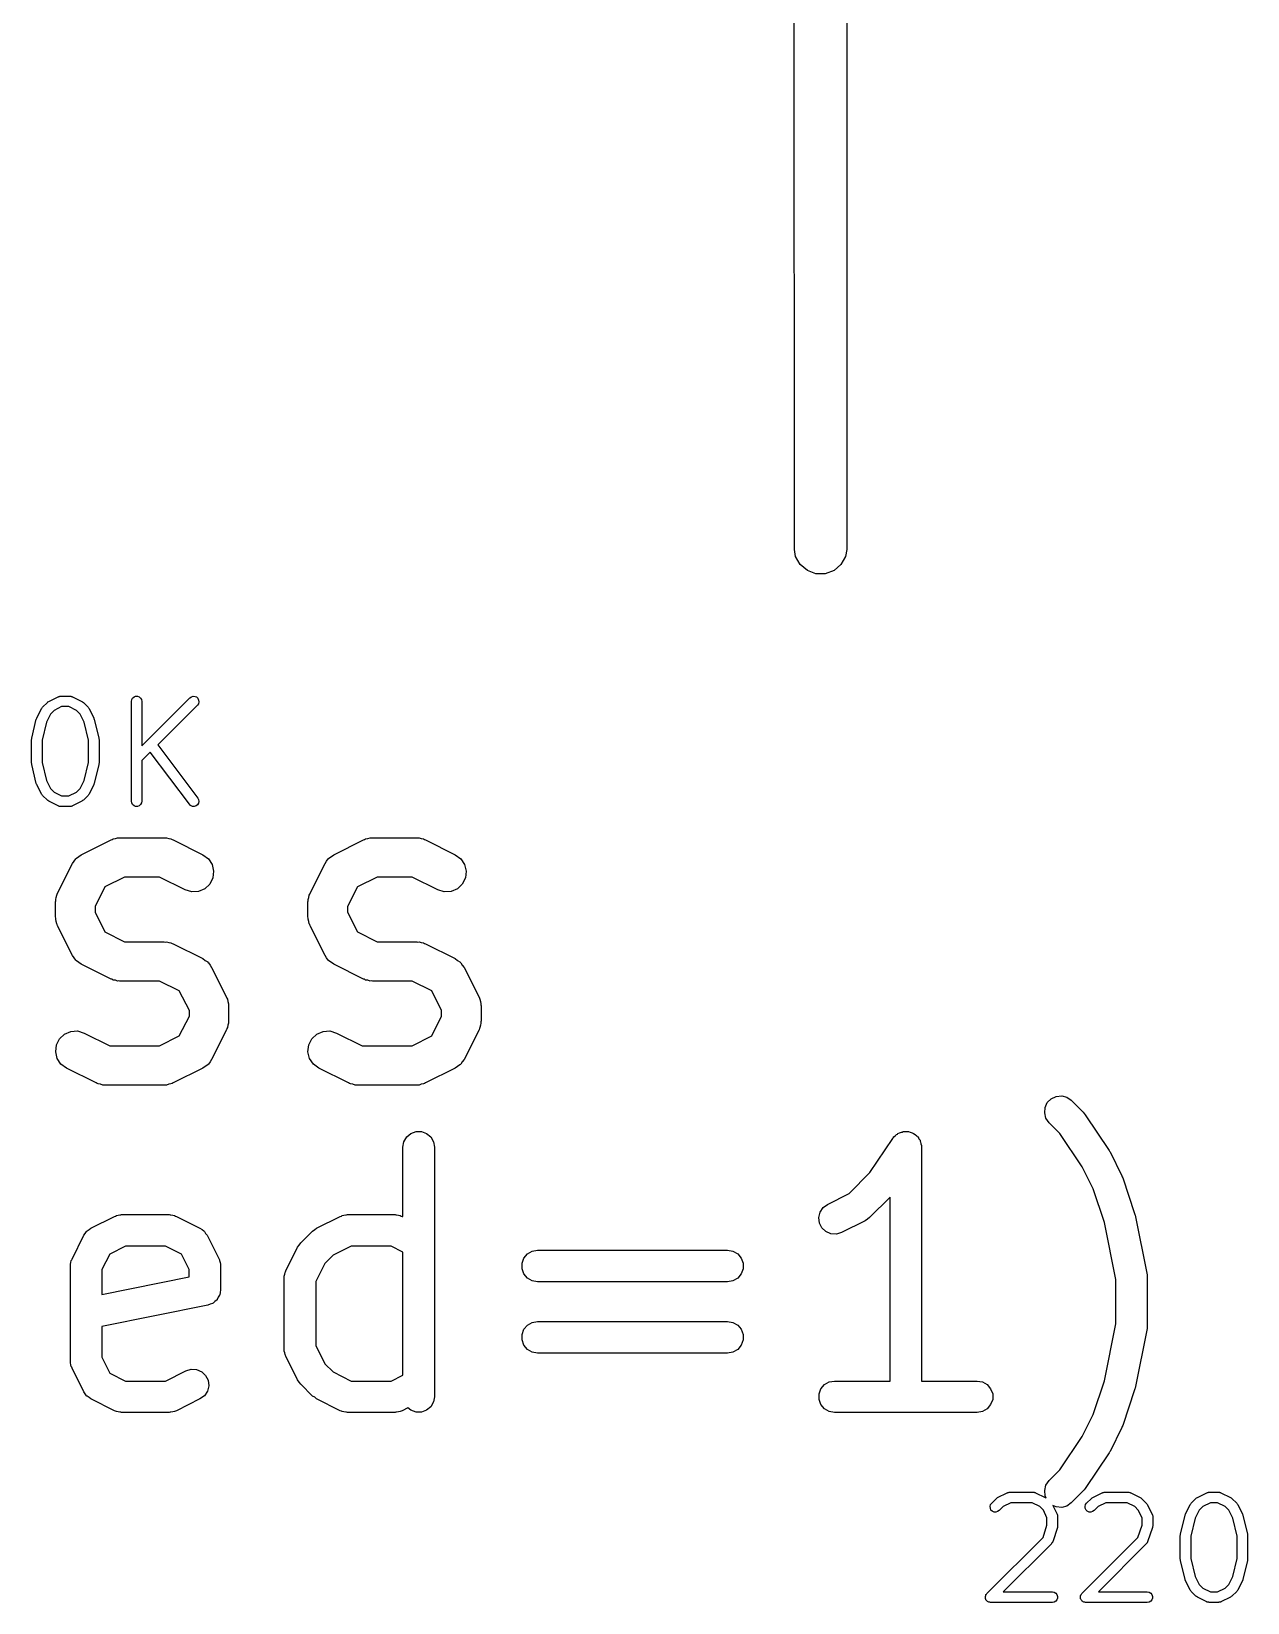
# Model space of a CAD drawing. Extents: x 116.1 to 178.6, y -119.4 to -92.3.
# Drawn here: x 167.29 to 171.99, y -105.02 to -98.95 of the extents above; entities that cross this region are included whole.
import ezdxf

# ---------------------------------------------------------------- set-up
doc = ezdxf.new("R2010")
doc.units = 0
doc.header["$MEASUREMENT"] = 0
doc.layers.add('BLACK', color=7, linetype='CONTINUOUS')

msp = doc.modelspace()

# ---------------------------------------------------------------- linework, layer by layer
at = {"layer": 'BLACK', "linetype": 'CONTINUOUS'}
for p, q in [((170.239, -100.951), (170.238, -98.1337)), ((170.442, -98.1337), (170.442, -100.951)), ((170.243, -100.978), (170.239, -100.951)), ((170.261, -101.009), (170.243, -100.978)), ((170.437, -100.978), (170.419, -101.009)), ((170.442, -100.951), (170.437, -100.978)), ((170.289, -101.032), (170.261, -101.009)), ((170.322, -101.044), (170.289, -101.032)), ((170.358, -101.044), (170.322, -101.044)), ((170.392, -101.032), (170.358, -101.044)), ((170.419, -101.009), (170.392, -101.032)), ((167.33, -101.561), (167.349, -101.542)), ((167.349, -101.542), (167.351, -101.54)), ((167.351, -101.54), (167.354, -101.538)), ((167.354, -101.538), (167.391, -101.52)), ((167.391, -101.52), (167.392, -101.52)), ((167.392, -101.52), (167.393, -101.519)), ((167.393, -101.519), (167.395, -101.519)), ((167.395, -101.519), (167.397, -101.518)), ((167.397, -101.518), (167.399, -101.518)), ((167.399, -101.518), (167.4, -101.518)), ((167.4, -101.518), (167.436, -101.518)), ((167.436, -101.518), (167.438, -101.518)), ((167.438, -101.518), (167.439, -101.518)), ((167.439, -101.518), (167.441, -101.519)), ((167.441, -101.519), (167.443, -101.519)), ((167.443, -101.519), (167.444, -101.52)), ((167.444, -101.52), (167.446, -101.52)), ((167.446, -101.52), (167.482, -101.538)), ((167.482, -101.538), (167.485, -101.54)), ((167.485, -101.54), (167.488, -101.542)), ((167.488, -101.542), (167.506, -101.561)), ((167.674, -101.538), (167.675, -101.531)), ((167.674, -101.924), (167.674, -101.538)), ((167.675, -101.531), (167.678, -101.525)), ((167.678, -101.525), (167.684, -101.521)), ((167.684, -101.521), (167.69, -101.518)), ((167.69, -101.518), (167.697, -101.518)), ((167.697, -101.518), (167.704, -101.521)), ((167.704, -101.521), (167.709, -101.525)), ((167.709, -101.525), (167.713, -101.531)), ((167.713, -101.531), (167.714, -101.538)), ((167.714, -101.71), (167.9, -101.524)), ((167.714, -101.538), (167.714, -101.71)), ((167.929, -101.553), (167.776, -101.706)), ((167.9, -101.524), (167.906, -101.52)), ((167.906, -101.52), (167.913, -101.518)), ((167.913, -101.518), (167.92, -101.519)), ((167.92, -101.519), (167.926, -101.521)), ((167.926, -101.521), (167.931, -101.526)), ((167.933, -101.547), (167.929, -101.553)), ((167.931, -101.526), (167.934, -101.533)), ((167.935, -101.54), (167.933, -101.547)), ((167.934, -101.533), (167.935, -101.54)), ((167.288, -101.68), (167.306, -101.607)), ((167.306, -101.607), (167.307, -101.605)), ((167.307, -101.605), (167.308, -101.603)), ((167.308, -101.603), (167.326, -101.566)), ((167.326, -101.566), (167.328, -101.563)), ((167.328, -101.563), (167.33, -101.561)), ((167.361, -101.587), (167.345, -101.619)), ((167.375, -101.573), (167.361, -101.587)), ((167.404, -101.558), (167.375, -101.573)), ((167.432, -101.558), (167.404, -101.558)), ((167.461, -101.573), (167.432, -101.558)), ((167.475, -101.587), (167.461, -101.573)), ((167.491, -101.619), (167.475, -101.587)), ((167.506, -101.561), (167.508, -101.563)), ((167.508, -101.563), (167.51, -101.566)), ((167.51, -101.566), (167.528, -101.603)), ((167.528, -101.603), (167.529, -101.605)), ((167.529, -101.605), (167.53, -101.607)), ((167.53, -101.607), (167.548, -101.68)), ((167.345, -101.619), (167.328, -101.688)), ((167.508, -101.688), (167.491, -101.619)), ((167.287, -101.685), (167.288, -101.683)), ((167.287, -101.777), (167.287, -101.685)), ((167.288, -101.683), (167.288, -101.68)), ((167.328, -101.688), (167.328, -101.775)), ((167.508, -101.775), (167.508, -101.688)), ((167.548, -101.68), (167.548, -101.683)), ((167.548, -101.683), (167.549, -101.685)), ((167.549, -101.685), (167.549, -101.777)), ((167.747, -101.735), (167.714, -101.767)), ((167.898, -101.936), (167.747, -101.735)), ((167.776, -101.706), (167.931, -101.912)), ((167.288, -101.78), (167.287, -101.777)), ((167.288, -101.782), (167.288, -101.78)), ((167.306, -101.856), (167.288, -101.782)), ((167.328, -101.775), (167.345, -101.844)), ((167.491, -101.844), (167.508, -101.775)), ((167.548, -101.782), (167.53, -101.856)), ((167.549, -101.777), (167.548, -101.78)), ((167.548, -101.78), (167.548, -101.782)), ((167.714, -101.767), (167.714, -101.924)), ((167.307, -101.858), (167.306, -101.856)), ((167.308, -101.86), (167.307, -101.858)), ((167.345, -101.844), (167.361, -101.875)), ((167.475, -101.875), (167.491, -101.844)), ((167.529, -101.858), (167.528, -101.86)), ((167.53, -101.856), (167.529, -101.858)), ((167.326, -101.897), (167.308, -101.86)), ((167.328, -101.899), (167.326, -101.897)), ((167.33, -101.902), (167.328, -101.899)), ((167.349, -101.92), (167.33, -101.902)), ((167.361, -101.875), (167.375, -101.889)), ((167.375, -101.889), (167.404, -101.904)), ((167.404, -101.904), (167.432, -101.904)), ((167.432, -101.904), (167.461, -101.889)), ((167.461, -101.889), (167.475, -101.875)), ((167.506, -101.902), (167.488, -101.92)), ((167.508, -101.899), (167.506, -101.902)), ((167.51, -101.897), (167.508, -101.899)), ((167.528, -101.86), (167.51, -101.897)), ((167.931, -101.912), (167.934, -101.918)), ((167.934, -101.918), (167.935, -101.925)), ((167.351, -101.922), (167.349, -101.92)), ((167.354, -101.924), (167.351, -101.922)), ((167.391, -101.942), (167.354, -101.924)), ((167.392, -101.943), (167.391, -101.942)), ((167.393, -101.943), (167.392, -101.943)), ((167.395, -101.944), (167.393, -101.943)), ((167.397, -101.944), (167.395, -101.944)), ((167.399, -101.944), (167.397, -101.944)), ((167.4, -101.945), (167.399, -101.944)), ((167.436, -101.945), (167.4, -101.945)), ((167.438, -101.944), (167.436, -101.945)), ((167.439, -101.944), (167.438, -101.944)), ((167.441, -101.944), (167.439, -101.944)), ((167.443, -101.943), (167.441, -101.944)), ((167.444, -101.943), (167.443, -101.943)), ((167.446, -101.942), (167.444, -101.943)), ((167.482, -101.924), (167.446, -101.942)), ((167.485, -101.922), (167.482, -101.924)), ((167.488, -101.92), (167.485, -101.922)), ((167.675, -101.931), (167.674, -101.924)), ((167.678, -101.937), (167.675, -101.931)), ((167.684, -101.942), (167.678, -101.937)), ((167.69, -101.944), (167.684, -101.942)), ((167.697, -101.944), (167.69, -101.944)), ((167.704, -101.942), (167.697, -101.944)), ((167.709, -101.937), (167.704, -101.942)), ((167.713, -101.931), (167.709, -101.937)), ((167.714, -101.924), (167.713, -101.931)), ((167.903, -101.941), (167.898, -101.936)), ((167.91, -101.944), (167.903, -101.941)), ((167.917, -101.944), (167.91, -101.944)), ((167.924, -101.942), (167.917, -101.944)), ((167.929, -101.938), (167.924, -101.942)), ((167.933, -101.932), (167.929, -101.938)), ((167.935, -101.925), (167.933, -101.932)), ((167.48, -102.131), (167.595, -102.074)), ((167.595, -102.074), (167.599, -102.072)), ((167.599, -102.072), (167.603, -102.07)), ((167.603, -102.07), (167.612, -102.069)), ((167.612, -102.069), (167.62, -102.066)), ((167.62, -102.066), (167.625, -102.066)), ((167.625, -102.066), (167.629, -102.066)), ((167.629, -102.066), (167.801, -102.066)), ((167.801, -102.066), (167.806, -102.066)), ((167.806, -102.066), (167.81, -102.066)), ((167.81, -102.066), (167.819, -102.069)), ((167.819, -102.069), (167.827, -102.07)), ((167.827, -102.07), (167.831, -102.072)), ((167.831, -102.072), (167.835, -102.074)), ((167.835, -102.074), (167.95, -102.131)), ((168.457, -102.131), (168.572, -102.074)), ((168.572, -102.074), (168.576, -102.072)), ((168.576, -102.072), (168.58, -102.07)), ((168.58, -102.07), (168.588, -102.069)), ((168.588, -102.069), (168.597, -102.066)), ((168.597, -102.066), (168.601, -102.066)), ((168.601, -102.066), (168.606, -102.066)), ((168.606, -102.066), (168.778, -102.066)), ((168.778, -102.066), (168.782, -102.066)), ((168.782, -102.066), (168.787, -102.066)), ((168.787, -102.066), (168.795, -102.069)), ((168.795, -102.069), (168.804, -102.07)), ((168.804, -102.07), (168.808, -102.072)), ((168.808, -102.072), (168.812, -102.074)), ((168.812, -102.074), (168.927, -102.131)), ((167.446, -102.165), (167.453, -102.156)), ((167.453, -102.156), (167.459, -102.147)), ((167.459, -102.147), (167.46, -102.146)), ((167.46, -102.146), (167.462, -102.144)), ((167.462, -102.144), (167.471, -102.138)), ((167.471, -102.138), (167.48, -102.131)), ((167.95, -102.131), (167.972, -102.147)), ((167.972, -102.147), (167.986, -102.169)), ((168.423, -102.165), (168.429, -102.156)), ((168.429, -102.156), (168.435, -102.147)), ((168.435, -102.147), (168.437, -102.146)), ((168.437, -102.146), (168.438, -102.144)), ((168.438, -102.144), (168.448, -102.138)), ((168.448, -102.138), (168.457, -102.131)), ((168.927, -102.131), (168.948, -102.147)), ((168.948, -102.147), (168.963, -102.169)), ((167.388, -102.28), (167.446, -102.165)), ((167.647, -102.218), (167.571, -102.256)), ((167.783, -102.218), (167.647, -102.218)), ((167.882, -102.267), (167.783, -102.218)), ((167.989, -102.221), (167.977, -102.245)), ((167.986, -102.169), (167.992, -102.195)), ((167.992, -102.195), (167.989, -102.221)), ((168.365, -102.28), (168.423, -102.165)), ((168.624, -102.218), (168.548, -102.256)), ((168.76, -102.218), (168.624, -102.218)), ((168.859, -102.267), (168.76, -102.218)), ((168.966, -102.221), (168.954, -102.245)), ((168.963, -102.169), (168.969, -102.195)), ((168.969, -102.195), (168.966, -102.221)), ((167.385, -102.288), (167.387, -102.284)), ((167.387, -102.284), (167.388, -102.28)), ((167.571, -102.256), (167.533, -102.332)), ((167.908, -102.275), (167.882, -102.267)), ((167.934, -102.273), (167.908, -102.275)), ((167.958, -102.263), (167.934, -102.273)), ((167.977, -102.245), (167.958, -102.263)), ((168.362, -102.288), (168.364, -102.284)), ((168.364, -102.284), (168.365, -102.28)), ((168.548, -102.256), (168.51, -102.332)), ((168.884, -102.275), (168.859, -102.267)), ((168.911, -102.273), (168.884, -102.275)), ((168.935, -102.263), (168.911, -102.273)), ((168.954, -102.245), (168.935, -102.263)), ((167.38, -102.314), (167.381, -102.31)), ((167.38, -102.372), (167.38, -102.314)), ((167.381, -102.305), (167.383, -102.297)), ((167.381, -102.31), (167.381, -102.305)), ((167.383, -102.297), (167.385, -102.288)), ((167.533, -102.332), (167.533, -102.354)), ((168.357, -102.314), (168.358, -102.31)), ((168.357, -102.372), (168.357, -102.314)), ((168.358, -102.305), (168.36, -102.297)), ((168.358, -102.31), (168.358, -102.305)), ((168.36, -102.297), (168.362, -102.288)), ((168.51, -102.332), (168.51, -102.354)), ((167.381, -102.376), (167.38, -102.372)), ((167.381, -102.38), (167.381, -102.376)), ((167.383, -102.389), (167.381, -102.38)), ((167.385, -102.398), (167.383, -102.389)), ((167.387, -102.401), (167.385, -102.398)), ((167.388, -102.406), (167.387, -102.401)), ((167.533, -102.354), (167.571, -102.43)), ((168.358, -102.376), (168.357, -102.372)), ((168.358, -102.38), (168.358, -102.376)), ((168.36, -102.389), (168.358, -102.38)), ((168.362, -102.398), (168.36, -102.389)), ((168.364, -102.401), (168.362, -102.398)), ((168.365, -102.406), (168.364, -102.401)), ((168.51, -102.354), (168.548, -102.43)), ((167.446, -102.521), (167.388, -102.406)), ((167.571, -102.43), (167.647, -102.468)), ((168.423, -102.521), (168.365, -102.406)), ((168.548, -102.43), (168.624, -102.468)), ((167.453, -102.53), (167.446, -102.521)), ((167.647, -102.468), (167.801, -102.468)), ((167.801, -102.468), (167.806, -102.469)), ((167.806, -102.469), (167.81, -102.468)), ((167.81, -102.468), (167.819, -102.471)), ((167.819, -102.471), (167.827, -102.472)), ((167.827, -102.472), (167.831, -102.475)), ((167.831, -102.475), (167.835, -102.476)), ((167.835, -102.476), (167.95, -102.533)), ((168.429, -102.53), (168.423, -102.521)), ((168.624, -102.468), (168.778, -102.468)), ((168.778, -102.468), (168.782, -102.469)), ((168.782, -102.469), (168.787, -102.468)), ((168.787, -102.468), (168.795, -102.471)), ((168.795, -102.471), (168.804, -102.472)), ((168.804, -102.472), (168.808, -102.475)), ((168.808, -102.475), (168.812, -102.476)), ((168.812, -102.476), (168.927, -102.533)), ((167.459, -102.539), (167.453, -102.53)), ((167.46, -102.54), (167.459, -102.539)), ((167.462, -102.542), (167.46, -102.54)), ((167.471, -102.548), (167.462, -102.542)), ((167.48, -102.555), (167.471, -102.548)), ((167.595, -102.612), (167.48, -102.555)), ((167.95, -102.533), (167.959, -102.54)), ((167.959, -102.54), (167.969, -102.546)), ((167.969, -102.546), (167.97, -102.548)), ((167.97, -102.548), (167.972, -102.549)), ((167.972, -102.549), (167.978, -102.558)), ((167.978, -102.558), (167.984, -102.567)), ((167.984, -102.567), (168.042, -102.682)), ((168.435, -102.539), (168.429, -102.53)), ((168.437, -102.54), (168.435, -102.539)), ((168.438, -102.542), (168.437, -102.54)), ((168.448, -102.548), (168.438, -102.542)), ((168.457, -102.555), (168.448, -102.548)), ((168.572, -102.612), (168.457, -102.555)), ((168.927, -102.533), (168.936, -102.54)), ((168.936, -102.54), (168.945, -102.546)), ((168.945, -102.546), (168.947, -102.548)), ((168.947, -102.548), (168.948, -102.549)), ((168.948, -102.549), (168.954, -102.558)), ((168.954, -102.558), (168.961, -102.567)), ((168.961, -102.567), (169.019, -102.682)), ((167.599, -102.613), (167.595, -102.612)), ((167.603, -102.616), (167.599, -102.613)), ((167.612, -102.617), (167.603, -102.616)), ((167.62, -102.62), (167.612, -102.617)), ((167.625, -102.619), (167.62, -102.62)), ((167.629, -102.62), (167.625, -102.619)), ((167.783, -102.62), (167.629, -102.62)), ((167.859, -102.658), (167.783, -102.62)), ((168.576, -102.613), (168.572, -102.612)), ((168.58, -102.616), (168.576, -102.613)), ((168.588, -102.617), (168.58, -102.616)), ((168.597, -102.62), (168.588, -102.617)), ((168.601, -102.619), (168.597, -102.62)), ((168.606, -102.62), (168.601, -102.619)), ((168.76, -102.62), (168.606, -102.62)), ((168.836, -102.658), (168.76, -102.62)), ((167.898, -102.734), (167.859, -102.658)), ((168.042, -102.682), (168.043, -102.686)), ((168.043, -102.686), (168.045, -102.69)), ((168.045, -102.69), (168.047, -102.699)), ((168.047, -102.699), (168.049, -102.708)), ((168.049, -102.708), (168.049, -102.712)), ((168.874, -102.734), (168.836, -102.658)), ((169.019, -102.682), (169.02, -102.686)), ((169.02, -102.686), (169.022, -102.69)), ((169.022, -102.69), (169.024, -102.699)), ((169.024, -102.699), (169.026, -102.708)), ((169.026, -102.708), (169.026, -102.712)), ((167.859, -102.832), (167.898, -102.756)), ((167.898, -102.756), (167.898, -102.734)), ((168.049, -102.712), (168.05, -102.716)), ((168.05, -102.716), (168.05, -102.774)), ((168.836, -102.832), (168.874, -102.756)), ((168.874, -102.756), (168.874, -102.734)), ((169.026, -102.712), (169.027, -102.716)), ((169.027, -102.716), (169.027, -102.774)), ((167.395, -102.843), (167.415, -102.825)), ((167.415, -102.825), (167.439, -102.815)), ((167.439, -102.815), (167.465, -102.813)), ((167.465, -102.813), (167.491, -102.821)), ((167.491, -102.821), (167.59, -102.87)), ((168.042, -102.808), (167.984, -102.923)), ((168.043, -102.804), (168.042, -102.808)), ((168.045, -102.8), (168.043, -102.804)), ((168.047, -102.791), (168.045, -102.8)), ((168.049, -102.783), (168.047, -102.791)), ((168.05, -102.774), (168.049, -102.778)), ((168.049, -102.778), (168.049, -102.783)), ((168.372, -102.843), (168.391, -102.825)), ((168.391, -102.825), (168.416, -102.815)), ((168.416, -102.815), (168.442, -102.813)), ((168.442, -102.813), (168.467, -102.821)), ((168.467, -102.821), (168.566, -102.87)), ((169.019, -102.808), (168.961, -102.923)), ((169.02, -102.804), (169.019, -102.808)), ((169.022, -102.8), (169.02, -102.804)), ((169.024, -102.791), (169.022, -102.8)), ((169.026, -102.783), (169.024, -102.791)), ((169.027, -102.774), (169.026, -102.778)), ((169.026, -102.778), (169.026, -102.783)), ((167.381, -102.893), (167.384, -102.867)), ((167.384, -102.867), (167.395, -102.843)), ((167.59, -102.87), (167.783, -102.87)), ((167.783, -102.87), (167.859, -102.832)), ((168.357, -102.893), (168.36, -102.867)), ((168.36, -102.867), (168.372, -102.843)), ((168.566, -102.87), (168.76, -102.87)), ((168.76, -102.87), (168.836, -102.832)), ((167.387, -102.919), (167.381, -102.893)), ((167.401, -102.941), (167.387, -102.919)), ((167.423, -102.957), (167.401, -102.941)), ((167.959, -102.95), (167.95, -102.957)), ((167.969, -102.944), (167.959, -102.95)), ((167.97, -102.942), (167.969, -102.944)), ((167.972, -102.941), (167.97, -102.942)), ((167.978, -102.932), (167.972, -102.941)), ((167.984, -102.923), (167.978, -102.932)), ((168.363, -102.919), (168.357, -102.893)), ((168.378, -102.941), (168.363, -102.919)), ((168.399, -102.957), (168.378, -102.941)), ((168.936, -102.95), (168.927, -102.957)), ((168.945, -102.944), (168.936, -102.95)), ((168.947, -102.942), (168.945, -102.944)), ((168.948, -102.941), (168.947, -102.942)), ((168.954, -102.932), (168.948, -102.941)), ((168.961, -102.923), (168.954, -102.932)), ((167.537, -103.014), (167.423, -102.957)), ((167.95, -102.957), (167.835, -103.014)), ((168.514, -103.014), (168.399, -102.957)), ((168.927, -102.957), (168.812, -103.014)), ((167.542, -103.016), (167.537, -103.014)), ((167.545, -103.018), (167.542, -103.016)), ((167.554, -103.019), (167.545, -103.018)), ((167.563, -103.022), (167.554, -103.019)), ((167.567, -103.022), (167.563, -103.022)), ((167.572, -103.022), (167.567, -103.022)), ((167.801, -103.022), (167.572, -103.022)), ((167.806, -103.022), (167.801, -103.022)), ((167.81, -103.022), (167.806, -103.022)), ((167.819, -103.019), (167.81, -103.022)), ((167.827, -103.018), (167.819, -103.019)), ((167.831, -103.016), (167.827, -103.018)), ((167.835, -103.014), (167.831, -103.016)), ((168.518, -103.016), (168.514, -103.014)), ((168.522, -103.018), (168.518, -103.016)), ((168.531, -103.019), (168.522, -103.018)), ((168.54, -103.022), (168.531, -103.019)), ((168.544, -103.022), (168.54, -103.022)), ((168.548, -103.022), (168.544, -103.022)), ((168.778, -103.022), (168.548, -103.022)), ((168.782, -103.022), (168.778, -103.022)), ((168.787, -103.022), (168.782, -103.022)), ((168.795, -103.019), (168.787, -103.022)), ((168.804, -103.018), (168.795, -103.019)), ((168.808, -103.016), (168.804, -103.018)), ((168.812, -103.014), (168.808, -103.016)), ((171.232, -103.075), (171.252, -103.066)), ((171.252, -103.066), (171.273, -103.064)), ((171.273, -103.064), (171.293, -103.069)), ((171.293, -103.069), (171.31, -103.081)), ((171.207, -103.13), (171.209, -103.109)), ((171.212, -103.15), (171.207, -103.13)), ((171.209, -103.109), (171.217, -103.09)), ((171.217, -103.09), (171.232, -103.075)), ((171.31, -103.081), (171.356, -103.127)), ((171.356, -103.127), (171.36, -103.132)), ((171.36, -103.132), (171.364, -103.137)), ((171.224, -103.168), (171.212, -103.15)), ((171.266, -103.209), (171.224, -103.168)), ((171.364, -103.137), (171.456, -103.275)), ((168.724, -103.262), (168.728, -103.242)), ((168.728, -103.242), (168.739, -103.223)), ((168.739, -103.223), (168.755, -103.21)), ((168.755, -103.21), (168.775, -103.202)), ((168.775, -103.202), (168.796, -103.202)), ((168.796, -103.202), (168.816, -103.21)), ((168.816, -103.21), (168.832, -103.223)), ((168.832, -103.223), (168.843, -103.242)), ((168.843, -103.242), (168.846, -103.262)), ((170.531, -103.361), (170.619, -103.229)), ((170.619, -103.229), (170.621, -103.226)), ((170.621, -103.226), (170.623, -103.223)), ((170.623, -103.223), (170.629, -103.219)), ((170.629, -103.219), (170.634, -103.213)), ((170.634, -103.213), (170.637, -103.212)), ((170.637, -103.212), (170.639, -103.21)), ((170.639, -103.21), (170.646, -103.207)), ((170.646, -103.207), (170.653, -103.204)), ((170.653, -103.204), (170.656, -103.204)), ((170.656, -103.204), (170.659, -103.202)), ((170.659, -103.202), (170.667, -103.202)), ((170.667, -103.202), (170.674, -103.202)), ((170.674, -103.202), (170.677, -103.202)), ((170.677, -103.202), (170.68, -103.202)), ((170.68, -103.202), (170.687, -103.205)), ((170.687, -103.205), (170.694, -103.207)), ((170.694, -103.207), (170.697, -103.208)), ((170.697, -103.208), (170.7, -103.21)), ((170.7, -103.21), (170.706, -103.214)), ((170.706, -103.214), (170.712, -103.218)), ((170.712, -103.218), (170.714, -103.221)), ((170.714, -103.221), (170.717, -103.223)), ((170.717, -103.223), (170.72, -103.23)), ((170.72, -103.23), (170.725, -103.235)), ((170.725, -103.235), (170.725, -103.239)), ((170.725, -103.239), (170.727, -103.242)), ((170.727, -103.242), (170.728, -103.249)), ((170.728, -103.249), (170.73, -103.256)), ((170.73, -103.256), (170.73, -103.259)), ((171.352, -103.339), (171.266, -103.209)), ((168.724, -103.531), (168.724, -103.262)), ((168.846, -103.262), (168.846, -104.228)), ((170.73, -103.259), (170.731, -103.262)), ((170.731, -103.262), (170.731, -104.167)), ((171.456, -103.275), (171.458, -103.278)), ((171.458, -103.278), (171.46, -103.281)), ((171.46, -103.281), (171.506, -103.373)), ((170.45, -103.442), (170.531, -103.361)), ((171.395, -103.424), (171.352, -103.339)), ((171.506, -103.373), (171.507, -103.377)), ((171.507, -103.377), (171.509, -103.381)), ((171.438, -103.554), (171.395, -103.424)), ((171.509, -103.381), (171.555, -103.519)), ((170.338, -103.514), (170.35, -103.496)), ((170.35, -103.496), (170.367, -103.484)), ((170.367, -103.484), (170.45, -103.442)), ((170.609, -103.456), (170.529, -103.535)), ((170.609, -104.167), (170.609, -103.456)), ((167.517, -103.576), (167.609, -103.53)), ((167.609, -103.53), (167.612, -103.529)), ((167.612, -103.529), (167.616, -103.527)), ((167.616, -103.527), (167.623, -103.526)), ((167.623, -103.526), (167.629, -103.524)), ((167.629, -103.524), (167.633, -103.524)), ((167.633, -103.524), (167.636, -103.523)), ((167.636, -103.523), (167.82, -103.523)), ((167.82, -103.523), (167.824, -103.524)), ((167.824, -103.524), (167.827, -103.524)), ((167.827, -103.524), (167.834, -103.526)), ((167.834, -103.526), (167.841, -103.527)), ((167.841, -103.527), (167.844, -103.529)), ((167.844, -103.529), (167.848, -103.53)), ((167.848, -103.53), (167.939, -103.576)), ((168.39, -103.576), (168.482, -103.53)), ((168.482, -103.53), (168.486, -103.529)), ((168.486, -103.529), (168.489, -103.527)), ((168.489, -103.527), (168.496, -103.526)), ((168.496, -103.526), (168.503, -103.524)), ((168.503, -103.524), (168.506, -103.524)), ((168.506, -103.524), (168.51, -103.523)), ((168.51, -103.523), (168.694, -103.523)), ((168.694, -103.523), (168.697, -103.524)), ((168.697, -103.524), (168.7, -103.524)), ((168.7, -103.524), (168.707, -103.526)), ((168.707, -103.526), (168.714, -103.527)), ((168.714, -103.527), (168.717, -103.529)), ((168.717, -103.529), (168.721, -103.53)), ((168.721, -103.53), (168.724, -103.531)), ((170.333, -103.535), (170.338, -103.514)), ((170.336, -103.556), (170.333, -103.535)), ((170.345, -103.575), (170.336, -103.556)), ((170.513, -103.547), (170.421, -103.593)), ((170.521, -103.541), (170.513, -103.547)), ((170.529, -103.535), (170.521, -103.541)), ((171.482, -103.774), (171.438, -103.554)), ((171.555, -103.519), (171.556, -103.523)), ((171.556, -103.523), (171.557, -103.526)), ((171.557, -103.526), (171.603, -103.756)), ((167.444, -103.695), (167.49, -103.603)), ((167.49, -103.603), (167.495, -103.596)), ((167.495, -103.596), (167.5, -103.588)), ((167.5, -103.588), (167.502, -103.587)), ((167.502, -103.587), (167.503, -103.586)), ((167.503, -103.586), (167.51, -103.581)), ((167.51, -103.581), (167.517, -103.576)), ((167.939, -103.576), (167.947, -103.581)), ((167.947, -103.581), (167.954, -103.586)), ((167.954, -103.586), (167.955, -103.587)), ((167.955, -103.587), (167.956, -103.588)), ((167.956, -103.588), (167.961, -103.596)), ((167.961, -103.596), (167.967, -103.603)), ((167.967, -103.603), (168.013, -103.695)), ((168.329, -103.633), (168.375, -103.587)), ((168.375, -103.587), (168.383, -103.581)), ((168.383, -103.581), (168.39, -103.576)), ((170.361, -103.589), (170.345, -103.575)), ((170.38, -103.598), (170.361, -103.589)), ((170.401, -103.599), (170.38, -103.598)), ((170.421, -103.593), (170.401, -103.599)), ((167.59, -103.676), (167.559, -103.736)), ((167.651, -103.645), (167.59, -103.676)), ((167.806, -103.645), (167.651, -103.645)), ((167.867, -103.676), (167.806, -103.645)), ((167.897, -103.736), (167.867, -103.676)), ((168.271, -103.741), (168.317, -103.649)), ((168.317, -103.649), (168.323, -103.641)), ((168.323, -103.641), (168.329, -103.633)), ((168.454, -103.68), (168.422, -103.712)), ((168.524, -103.645), (168.454, -103.68)), ((168.679, -103.645), (168.524, -103.645)), ((168.724, -103.668), (168.679, -103.645)), ((168.724, -104.144), (168.724, -103.668)), ((169.192, -103.692), (169.206, -103.675)), ((169.206, -103.675), (169.224, -103.665)), ((169.224, -103.665), (169.245, -103.661)), ((169.245, -103.661), (169.98, -103.661)), ((169.98, -103.661), (170.001, -103.665)), ((170.001, -103.665), (170.02, -103.675)), ((170.02, -103.675), (170.033, -103.692)), ((167.438, -103.715), (167.44, -103.708)), ((167.438, -103.719), (167.438, -103.715)), ((167.438, -103.722), (167.438, -103.719)), ((167.438, -104.09), (167.438, -103.722)), ((167.44, -103.708), (167.441, -103.701)), ((167.441, -103.701), (167.443, -103.698)), ((167.443, -103.698), (167.444, -103.695)), ((167.559, -103.736), (167.559, -103.832)), ((167.897, -103.764), (167.897, -103.736)), ((168.013, -103.695), (168.014, -103.698)), ((168.014, -103.698), (168.015, -103.701)), ((168.015, -103.701), (168.017, -103.708)), ((168.017, -103.708), (168.019, -103.715)), ((168.019, -103.715), (168.018, -103.719)), ((168.018, -103.719), (168.019, -103.722)), ((168.019, -103.722), (168.019, -103.814)), ((168.27, -103.744), (168.271, -103.741)), ((168.422, -103.712), (168.387, -103.782)), ((169.185, -103.711), (169.192, -103.692)), ((169.185, -103.733), (169.185, -103.711)), ((169.192, -103.753), (169.185, -103.733)), ((170.033, -103.692), (170.04, -103.711)), ((170.04, -103.733), (170.033, -103.753)), ((170.04, -103.711), (170.04, -103.733)), ((167.559, -103.832), (167.897, -103.764)), ((168.265, -103.761), (168.267, -103.754)), ((168.265, -103.765), (168.265, -103.761)), ((168.265, -103.768), (168.265, -103.765)), ((168.265, -104.044), (168.265, -103.768)), ((168.267, -103.754), (168.269, -103.747)), ((168.269, -103.747), (168.27, -103.744)), ((168.387, -103.782), (168.387, -104.029)), ((169.206, -103.769), (169.192, -103.753)), ((169.224, -103.779), (169.206, -103.769)), ((169.245, -103.783), (169.224, -103.779)), ((169.98, -103.783), (169.245, -103.783)), ((170.001, -103.779), (169.98, -103.783)), ((170.02, -103.769), (170.001, -103.779)), ((170.033, -103.753), (170.02, -103.769)), ((171.482, -103.946), (171.482, -103.774)), ((171.603, -103.756), (171.603, -103.762)), ((171.603, -103.762), (171.604, -103.768)), ((171.604, -103.768), (171.604, -103.952)), ((167.997, -103.86), (167.99, -103.866)), ((168.005, -103.853), (167.997, -103.86)), ((168.006, -103.852), (168.005, -103.853)), ((168.005, -103.853), (168.005, -103.853)), ((168.01, -103.843), (168.006, -103.852)), ((168.015, -103.835), (168.01, -103.843)), ((168.016, -103.834), (168.015, -103.835)), ((168.017, -103.824), (168.016, -103.834)), ((168.016, -103.834), (168.016, -103.834)), ((168.019, -103.814), (168.017, -103.824)), ((167.97, -103.874), (167.559, -103.956)), ((167.979, -103.87), (167.97, -103.874)), ((167.989, -103.867), (167.979, -103.87)), ((167.99, -103.866), (167.989, -103.866)), ((167.989, -103.866), (167.989, -103.867)), ((167.559, -103.956), (167.559, -104.075)), ((169.185, -103.987), (169.192, -103.967)), ((169.192, -103.967), (169.206, -103.951)), ((169.206, -103.951), (169.224, -103.941)), ((169.224, -103.941), (169.245, -103.937)), ((169.245, -103.937), (169.98, -103.937)), ((169.98, -103.937), (170.001, -103.941)), ((170.001, -103.941), (170.02, -103.951)), ((170.02, -103.951), (170.033, -103.967)), ((170.033, -103.967), (170.04, -103.987)), ((171.438, -104.166), (171.482, -103.946)), ((171.603, -103.964), (171.557, -104.194)), ((171.604, -103.952), (171.603, -103.958)), ((171.603, -103.958), (171.603, -103.964)), ((168.265, -104.047), (168.265, -104.044)), ((168.387, -104.029), (168.422, -104.1)), ((169.185, -104.008), (169.185, -103.987)), ((169.192, -104.028), (169.185, -104.008)), ((169.206, -104.045), (169.192, -104.028)), ((169.224, -104.055), (169.206, -104.045)), ((170.02, -104.045), (170.001, -104.055)), ((170.033, -104.028), (170.02, -104.045)), ((170.04, -104.008), (170.033, -104.028)), ((170.04, -103.987), (170.04, -104.008)), ((167.438, -104.093), (167.438, -104.09)), ((167.438, -104.097), (167.438, -104.093)), ((167.44, -104.104), (167.438, -104.097)), ((167.441, -104.111), (167.44, -104.104)), ((167.559, -104.075), (167.59, -104.136)), ((168.265, -104.051), (168.265, -104.047)), ((168.267, -104.058), (168.265, -104.051)), ((168.269, -104.065), (168.267, -104.058)), ((168.27, -104.068), (168.269, -104.065)), ((168.271, -104.071), (168.27, -104.068)), ((168.317, -104.163), (168.271, -104.071)), ((168.422, -104.1), (168.454, -104.132)), ((169.245, -104.059), (169.224, -104.055)), ((169.98, -104.059), (169.245, -104.059)), ((170.001, -104.055), (169.98, -104.059)), ((167.443, -104.114), (167.441, -104.111)), ((167.444, -104.117), (167.443, -104.114)), ((167.49, -104.209), (167.444, -104.117)), ((167.59, -104.136), (167.651, -104.167)), ((167.651, -104.167), (167.806, -104.167)), ((167.806, -104.167), (167.885, -104.127)), ((167.885, -104.127), (167.905, -104.121)), ((167.905, -104.121), (167.926, -104.122)), ((167.926, -104.122), (167.946, -104.131)), ((167.946, -104.131), (167.961, -104.145)), ((167.961, -104.145), (167.971, -104.164)), ((167.971, -104.164), (167.973, -104.185)), ((168.323, -104.171), (168.317, -104.163)), ((168.454, -104.132), (168.524, -104.167)), ((168.524, -104.167), (168.679, -104.167)), ((168.679, -104.167), (168.724, -104.144)), ((170.373, -104.17), (170.394, -104.167)), ((170.394, -104.167), (170.609, -104.167)), ((170.731, -104.167), (170.946, -104.167)), ((170.946, -104.167), (170.967, -104.17)), ((171.395, -104.296), (171.438, -104.166)), ((167.495, -104.216), (167.49, -104.209)), ((167.5, -104.224), (167.495, -104.216)), ((167.502, -104.225), (167.5, -104.224)), ((167.503, -104.226), (167.502, -104.225)), ((167.51, -104.231), (167.503, -104.226)), ((167.956, -104.224), (167.939, -104.236)), ((167.968, -104.206), (167.956, -104.224)), ((167.973, -104.185), (167.968, -104.206)), ((168.329, -104.179), (168.323, -104.171)), ((168.375, -104.225), (168.329, -104.179)), ((168.383, -104.23), (168.375, -104.225)), ((168.846, -104.228), (168.843, -104.248)), ((170.334, -104.217), (170.341, -104.197)), ((170.334, -104.238), (170.334, -104.217)), ((170.341, -104.197), (170.355, -104.181)), ((170.355, -104.181), (170.373, -104.17)), ((170.967, -104.17), (170.985, -104.181)), ((170.985, -104.181), (170.998, -104.197)), ((170.998, -104.197), (171.006, -104.217)), ((171.006, -104.217), (171.006, -104.238)), ((171.555, -104.201), (171.509, -104.339)), ((171.556, -104.197), (171.555, -104.201)), ((171.557, -104.194), (171.556, -104.197)), ((167.517, -104.236), (167.51, -104.231)), ((167.609, -104.282), (167.517, -104.236)), ((167.612, -104.283), (167.609, -104.282)), ((167.616, -104.285), (167.612, -104.283)), ((167.623, -104.286), (167.616, -104.285)), ((167.629, -104.288), (167.623, -104.286)), ((167.633, -104.288), (167.629, -104.288)), ((167.636, -104.289), (167.633, -104.288)), ((167.82, -104.289), (167.636, -104.289)), ((167.824, -104.288), (167.82, -104.289)), ((167.827, -104.288), (167.824, -104.288)), ((167.834, -104.286), (167.827, -104.288)), ((167.841, -104.285), (167.834, -104.286)), ((167.844, -104.283), (167.841, -104.285)), ((167.848, -104.282), (167.844, -104.283)), ((167.939, -104.236), (167.848, -104.282)), ((168.39, -104.236), (168.383, -104.23)), ((168.482, -104.282), (168.39, -104.236)), ((168.486, -104.283), (168.482, -104.282)), ((168.489, -104.285), (168.486, -104.283)), ((168.496, -104.286), (168.489, -104.285)), ((168.503, -104.288), (168.496, -104.286)), ((168.506, -104.288), (168.503, -104.288)), ((168.51, -104.289), (168.506, -104.288)), ((168.694, -104.289), (168.51, -104.289)), ((168.697, -104.288), (168.694, -104.289)), ((168.7, -104.288), (168.697, -104.288)), ((168.707, -104.286), (168.7, -104.288)), ((168.714, -104.285), (168.707, -104.286)), ((168.717, -104.283), (168.714, -104.285)), ((168.721, -104.282), (168.717, -104.283)), ((168.743, -104.271), (168.721, -104.282)), ((168.755, -104.28), (168.743, -104.271)), ((168.775, -104.288), (168.755, -104.28)), ((168.796, -104.288), (168.775, -104.288)), ((168.816, -104.28), (168.796, -104.288)), ((168.832, -104.267), (168.816, -104.28)), ((168.843, -104.248), (168.832, -104.267)), ((170.341, -104.258), (170.334, -104.238)), ((170.355, -104.274), (170.341, -104.258)), ((170.373, -104.285), (170.355, -104.274)), ((170.394, -104.289), (170.373, -104.285)), ((170.946, -104.289), (170.394, -104.289)), ((170.967, -104.285), (170.946, -104.289)), ((170.985, -104.274), (170.967, -104.285)), ((170.998, -104.258), (170.985, -104.274)), ((171.006, -104.238), (170.998, -104.258)), ((171.352, -104.381), (171.395, -104.296)), ((171.506, -104.347), (171.46, -104.439)), ((171.507, -104.343), (171.506, -104.347)), ((171.509, -104.339), (171.507, -104.343)), ((171.266, -104.511), (171.352, -104.381)), ((171.456, -104.445), (171.364, -104.583)), ((171.458, -104.442), (171.456, -104.445)), ((171.46, -104.439), (171.458, -104.442)), ((171.224, -104.552), (171.266, -104.511)), ((171.207, -104.59), (171.212, -104.57)), ((171.209, -104.611), (171.207, -104.59)), ((171.212, -104.57), (171.224, -104.552)), ((171.356, -104.592), (171.31, -104.638)), ((171.36, -104.588), (171.356, -104.592)), ((171.364, -104.583), (171.36, -104.588)), ((170.996, -104.652), (170.998, -104.645)), ((170.997, -104.659), (170.996, -104.652)), ((170.998, -104.645), (171.002, -104.64)), ((171.002, -104.64), (171.02, -104.621)), ((171.02, -104.621), (171.023, -104.619)), ((171.023, -104.619), (171.025, -104.617)), ((171.025, -104.617), (171.062, -104.599)), ((171.047, -104.652), (171.031, -104.668)), ((171.076, -104.638), (171.047, -104.652)), ((171.062, -104.599), (171.063, -104.599)), ((171.063, -104.599), (171.064, -104.598)), ((171.064, -104.598), (171.067, -104.598)), ((171.067, -104.598), (171.069, -104.597)), ((171.069, -104.597), (171.07, -104.597)), ((171.07, -104.597), (171.071, -104.597)), ((171.071, -104.597), (171.163, -104.597)), ((171.158, -104.638), (171.076, -104.638)), ((171.188, -104.652), (171.158, -104.638)), ((171.163, -104.597), (171.164, -104.597)), ((171.164, -104.597), (171.166, -104.597)), ((171.166, -104.597), (171.168, -104.598)), ((171.168, -104.598), (171.17, -104.598)), ((171.17, -104.598), (171.171, -104.599)), ((171.171, -104.599), (171.172, -104.599)), ((171.172, -104.599), (171.209, -104.617)), ((171.202, -104.666), (171.188, -104.652)), ((171.213, -104.62), (171.209, -104.611)), ((171.209, -104.617), (171.212, -104.619)), ((171.212, -104.619), (171.213, -104.62)), ((171.252, -104.654), (171.238, -104.648)), ((171.238, -104.648), (171.255, -104.682)), ((171.273, -104.656), (171.252, -104.654)), ((171.293, -104.651), (171.273, -104.656)), ((171.31, -104.638), (171.293, -104.651)), ((171.364, -104.652), (171.365, -104.645)), ((171.364, -104.659), (171.364, -104.652)), ((171.365, -104.645), (171.369, -104.64)), ((171.369, -104.64), (171.388, -104.621)), ((171.388, -104.621), (171.391, -104.619)), ((171.391, -104.619), (171.393, -104.617)), ((171.393, -104.617), (171.43, -104.599)), ((171.414, -104.652), (171.398, -104.668)), ((171.444, -104.638), (171.414, -104.652)), ((171.43, -104.599), (171.431, -104.599)), ((171.431, -104.599), (171.432, -104.598)), ((171.432, -104.598), (171.434, -104.598)), ((171.434, -104.598), (171.437, -104.597)), ((171.437, -104.597), (171.438, -104.597)), ((171.438, -104.597), (171.439, -104.597)), ((171.439, -104.597), (171.531, -104.597)), ((171.526, -104.638), (171.444, -104.638)), ((171.556, -104.652), (171.526, -104.638)), ((171.531, -104.597), (171.532, -104.597)), ((171.532, -104.597), (171.533, -104.597)), ((171.533, -104.597), (171.536, -104.598)), ((171.536, -104.598), (171.538, -104.598)), ((171.538, -104.598), (171.539, -104.599)), ((171.539, -104.599), (171.54, -104.599)), ((171.54, -104.599), (171.577, -104.617)), ((171.569, -104.666), (171.556, -104.652)), ((171.577, -104.617), (171.579, -104.619)), ((171.579, -104.619), (171.582, -104.621)), ((171.582, -104.621), (171.6, -104.64)), ((171.6, -104.64), (171.602, -104.642)), ((171.602, -104.642), (171.604, -104.645)), ((171.604, -104.645), (171.623, -104.682)), ((171.752, -104.682), (171.77, -104.645)), ((171.77, -104.645), (171.772, -104.642)), ((171.772, -104.642), (171.774, -104.64)), ((171.774, -104.64), (171.792, -104.621)), ((171.792, -104.621), (171.795, -104.619)), ((171.795, -104.619), (171.798, -104.617)), ((171.798, -104.617), (171.834, -104.599)), ((171.819, -104.652), (171.805, -104.666)), ((171.848, -104.638), (171.819, -104.652)), ((171.834, -104.599), (171.835, -104.599)), ((171.835, -104.599), (171.837, -104.598)), ((171.837, -104.598), (171.839, -104.598)), ((171.839, -104.598), (171.841, -104.597)), ((171.841, -104.597), (171.842, -104.597)), ((171.842, -104.597), (171.843, -104.597)), ((171.843, -104.597), (171.88, -104.597)), ((171.875, -104.638), (171.848, -104.638)), ((171.905, -104.652), (171.875, -104.638)), ((171.88, -104.597), (171.881, -104.597)), ((171.881, -104.597), (171.883, -104.597)), ((171.883, -104.597), (171.885, -104.598)), ((171.885, -104.598), (171.887, -104.598)), ((171.887, -104.598), (171.888, -104.599)), ((171.888, -104.599), (171.889, -104.599)), ((171.889, -104.599), (171.926, -104.617)), ((171.919, -104.666), (171.905, -104.652)), ((171.926, -104.617), (171.929, -104.619)), ((171.929, -104.619), (171.931, -104.621)), ((171.931, -104.621), (171.95, -104.64)), ((171.95, -104.64), (171.952, -104.642)), ((171.952, -104.642), (171.954, -104.645)), ((171.954, -104.645), (171.972, -104.682)), ((170.999, -104.666), (170.997, -104.659)), ((171.004, -104.671), (170.999, -104.666)), ((171.011, -104.674), (171.004, -104.671)), ((171.018, -104.674), (171.011, -104.674)), ((171.025, -104.672), (171.018, -104.674)), ((171.031, -104.668), (171.025, -104.672)), ((171.216, -104.696), (171.202, -104.666)), ((171.216, -104.724), (171.216, -104.696)), ((171.255, -104.682), (171.255, -104.683)), ((171.255, -104.683), (171.256, -104.684)), ((171.256, -104.684), (171.256, -104.686)), ((171.256, -104.686), (171.257, -104.688)), ((171.257, -104.688), (171.257, -104.69)), ((171.257, -104.69), (171.257, -104.691)), ((171.257, -104.691), (171.257, -104.728)), ((171.367, -104.666), (171.364, -104.659)), ((171.372, -104.671), (171.367, -104.666)), ((171.379, -104.674), (171.372, -104.671)), ((171.386, -104.674), (171.379, -104.674)), ((171.392, -104.672), (171.386, -104.674)), ((171.398, -104.668), (171.392, -104.672)), ((171.584, -104.696), (171.569, -104.666)), ((171.584, -104.724), (171.584, -104.696)), ((171.623, -104.682), (171.623, -104.683)), ((171.623, -104.683), (171.624, -104.684)), ((171.624, -104.684), (171.624, -104.686)), ((171.624, -104.686), (171.625, -104.688)), ((171.625, -104.688), (171.625, -104.69)), ((171.625, -104.69), (171.625, -104.691)), ((171.625, -104.691), (171.625, -104.728)), ((171.732, -104.759), (171.75, -104.686)), ((171.75, -104.686), (171.751, -104.684)), ((171.751, -104.684), (171.752, -104.682)), ((171.789, -104.698), (171.772, -104.767)), ((171.805, -104.666), (171.789, -104.698)), ((171.935, -104.698), (171.919, -104.666)), ((171.952, -104.767), (171.935, -104.698)), ((171.972, -104.682), (171.973, -104.684)), ((171.973, -104.684), (171.973, -104.686)), ((171.973, -104.686), (171.992, -104.759)), ((170.983, -104.989), (171.201, -104.772)), ((171.201, -104.772), (171.216, -104.724)), ((171.256, -104.734), (171.238, -104.789)), ((171.257, -104.731), (171.256, -104.734)), ((171.257, -104.728), (171.257, -104.731)), ((171.351, -104.989), (171.568, -104.772)), ((171.568, -104.772), (171.584, -104.724)), ((171.624, -104.734), (171.605, -104.789)), ((171.625, -104.728), (171.624, -104.731)), ((171.624, -104.731), (171.624, -104.734)), ((171.731, -104.764), (171.732, -104.762)), ((171.731, -104.856), (171.731, -104.764)), ((171.732, -104.762), (171.732, -104.759)), ((171.772, -104.767), (171.772, -104.854)), ((171.952, -104.854), (171.952, -104.767)), ((171.992, -104.759), (171.992, -104.762)), ((171.992, -104.762), (171.992, -104.764)), ((171.992, -104.764), (171.992, -104.856)), ((171.233, -104.797), (171.047, -104.983)), ((171.234, -104.795), (171.233, -104.796)), ((171.233, -104.796), (171.233, -104.797)), ((171.235, -104.793), (171.234, -104.795)), ((171.237, -104.791), (171.235, -104.793)), ((171.238, -104.789), (171.237, -104.79)), ((171.237, -104.79), (171.237, -104.791)), ((171.6, -104.797), (171.415, -104.983)), ((171.601, -104.796), (171.6, -104.797)), ((171.602, -104.795), (171.601, -104.796)), ((171.603, -104.793), (171.602, -104.795)), ((171.604, -104.791), (171.603, -104.793)), ((171.605, -104.79), (171.604, -104.791)), ((171.605, -104.789), (171.605, -104.79)), ((171.732, -104.859), (171.731, -104.856)), ((171.732, -104.861), (171.732, -104.859)), ((171.75, -104.935), (171.732, -104.861)), ((171.772, -104.854), (171.789, -104.923)), ((171.935, -104.923), (171.952, -104.854)), ((171.992, -104.861), (171.973, -104.935)), ((171.992, -104.856), (171.992, -104.859)), ((171.992, -104.859), (171.992, -104.861)), ((171.751, -104.937), (171.75, -104.935)), ((171.752, -104.939), (171.751, -104.937)), ((171.77, -104.976), (171.752, -104.939)), ((171.789, -104.923), (171.805, -104.954)), ((171.805, -104.954), (171.819, -104.968)), ((171.905, -104.968), (171.919, -104.954)), ((171.919, -104.954), (171.935, -104.923)), ((171.972, -104.939), (171.954, -104.976)), ((171.973, -104.937), (171.972, -104.939)), ((171.973, -104.935), (171.973, -104.937)), ((170.978, -105), (170.979, -104.997)), ((170.978, -105.001), (170.978, -105)), ((170.978, -105.002), (170.978, -105.001)), ((170.978, -105.004), (170.978, -105.002)), ((170.978, -105.007), (170.978, -105.004)), ((170.978, -105.008), (170.978, -105.007)), ((170.978, -105.009), (170.978, -105.008)), ((170.979, -105.011), (170.978, -105.009)), ((170.979, -104.995), (170.98, -104.994)), ((170.979, -104.997), (170.979, -104.995)), ((170.98, -105.013), (170.979, -105.011)), ((170.98, -104.993), (170.982, -104.991)), ((170.98, -104.994), (170.98, -104.993)), ((170.981, -105.014), (170.98, -105.013)), ((170.981, -105.015), (170.981, -105.014)), ((170.983, -105.017), (170.981, -105.015)), ((170.982, -104.991), (170.983, -104.989)), ((170.985, -105.019), (170.983, -105.017)), ((170.986, -105.02), (170.985, -105.019)), ((170.985, -105.019), (170.985, -105.019)), ((171.047, -104.983), (171.237, -104.983)), ((171.237, -104.983), (171.244, -104.984)), ((171.244, -104.984), (171.25, -104.988)), ((171.25, -105.019), (171.244, -105.022)), ((171.25, -104.988), (171.254, -104.993)), ((171.254, -105.013), (171.25, -105.019)), ((171.254, -104.993), (171.257, -105)), ((171.257, -105.007), (171.254, -105.013)), ((171.257, -105), (171.257, -105.007)), ((171.345, -105), (171.346, -104.997)), ((171.345, -105.001), (171.345, -105)), ((171.345, -105.002), (171.345, -105.001)), ((171.345, -105.004), (171.345, -105.002)), ((171.345, -105.007), (171.345, -105.004)), ((171.346, -105.008), (171.345, -105.007)), ((171.346, -104.997), (171.347, -104.995)), ((171.346, -105.009), (171.346, -105.008)), ((171.347, -105.011), (171.346, -105.009)), ((171.347, -104.995), (171.348, -104.994)), ((171.348, -105.013), (171.347, -105.011)), ((171.348, -104.993), (171.35, -104.991)), ((171.348, -104.994), (171.348, -104.993)), ((171.348, -105.014), (171.348, -105.013)), ((171.349, -105.015), (171.348, -105.014)), ((171.351, -105.017), (171.349, -105.015)), ((171.35, -104.991), (171.351, -104.989)), ((171.352, -105.019), (171.351, -105.017)), ((171.353, -105.019), (171.352, -105.019)), ((171.354, -105.02), (171.353, -105.019)), ((171.415, -104.983), (171.604, -104.983)), ((171.604, -104.983), (171.611, -104.984)), ((171.611, -104.984), (171.618, -104.988)), ((171.618, -105.019), (171.611, -105.022)), ((171.618, -104.988), (171.622, -104.993)), ((171.622, -105.013), (171.618, -105.019)), ((171.622, -104.993), (171.624, -105)), ((171.624, -105.007), (171.622, -105.013)), ((171.624, -105), (171.624, -105.007)), ((171.772, -104.978), (171.77, -104.976)), ((171.774, -104.981), (171.772, -104.978)), ((171.792, -104.999), (171.774, -104.981)), ((171.795, -105.001), (171.792, -104.999)), ((171.798, -105.003), (171.795, -105.001)), ((171.834, -105.021), (171.798, -105.003)), ((171.819, -104.968), (171.848, -104.983)), ((171.848, -104.983), (171.875, -104.983)), ((171.875, -104.983), (171.905, -104.968)), ((171.926, -105.003), (171.889, -105.021)), ((171.929, -105.001), (171.926, -105.003)), ((171.931, -104.999), (171.929, -105.001)), ((171.95, -104.981), (171.931, -104.999)), ((171.952, -104.978), (171.95, -104.981)), ((171.954, -104.976), (171.952, -104.978)), ((170.989, -105.021), (170.986, -105.02)), ((170.991, -105.022), (170.989, -105.021)), ((170.992, -105.023), (170.991, -105.022)), ((170.995, -105.023), (170.992, -105.023)), ((170.992, -105.023), (170.992, -105.023)), ((170.998, -105.024), (170.995, -105.023)), ((171.237, -105.024), (170.998, -105.024)), ((171.244, -105.022), (171.237, -105.024)), ((171.356, -105.021), (171.354, -105.02)), ((171.358, -105.022), (171.356, -105.021)), ((171.359, -105.023), (171.358, -105.022)), ((171.36, -105.023), (171.359, -105.023)), ((171.363, -105.023), (171.36, -105.023)), ((171.365, -105.024), (171.363, -105.023)), ((171.604, -105.024), (171.365, -105.024)), ((171.611, -105.022), (171.604, -105.024)), ((171.835, -105.022), (171.834, -105.021)), ((171.837, -105.022), (171.835, -105.022)), ((171.839, -105.023), (171.837, -105.022)), ((171.841, -105.023), (171.839, -105.023)), ((171.842, -105.023), (171.841, -105.023)), ((171.843, -105.024), (171.842, -105.023)), ((171.88, -105.024), (171.843, -105.024)), ((171.881, -105.023), (171.88, -105.024)), ((171.883, -105.023), (171.881, -105.023)), ((171.885, -105.023), (171.883, -105.023)), ((171.887, -105.022), (171.885, -105.023)), ((171.888, -105.022), (171.887, -105.022)), ((171.889, -105.021), (171.888, -105.022))]:
    msp.add_line(p, q, dxfattribs=at)

doc.saveas('drawing.dxf')
